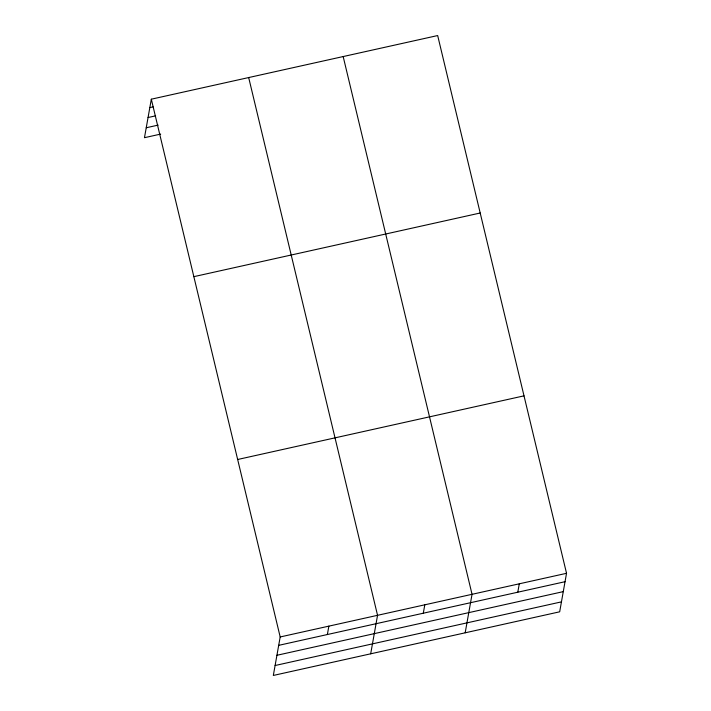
<?xml version="1.0" encoding="UTF-8"?>
<svg xmlns="http://www.w3.org/2000/svg" width="711" height="711" viewBox="0 0 711 711"><rect width="100%" height="100%" fill="white"/><g stroke="black" fill="none" stroke-linecap="round" stroke-linejoin="round"><path stroke-width="1.07" d="M151.319 99.193L280.187 636.958L273.326 675.45L559.681 611.807L566.534 573.306L437.674 35.55L151.319 99.193L144.466 137.694L160.686 134.086M327.371 634.532L328.864 626.133M370.689 653.809L377.55 615.317L248.681 77.561M423.303 613.211L424.796 604.812M465.181 632.808L472.042 594.307L343.173 56.551M517.795 592.201L519.288 583.811M149.825 107.592L153.069 106.872M148.057 117.528L155.629 115.84M146.235 127.758L158.135 125.109M193.845 276.659L480.192 213.007M237.661 459.493L524.007 395.849M280.187 636.958L566.534 573.306M278.694 645.348L565.041 581.705M276.926 655.284L563.272 591.632M275.104 665.514L561.45 601.87"/></g></svg>
